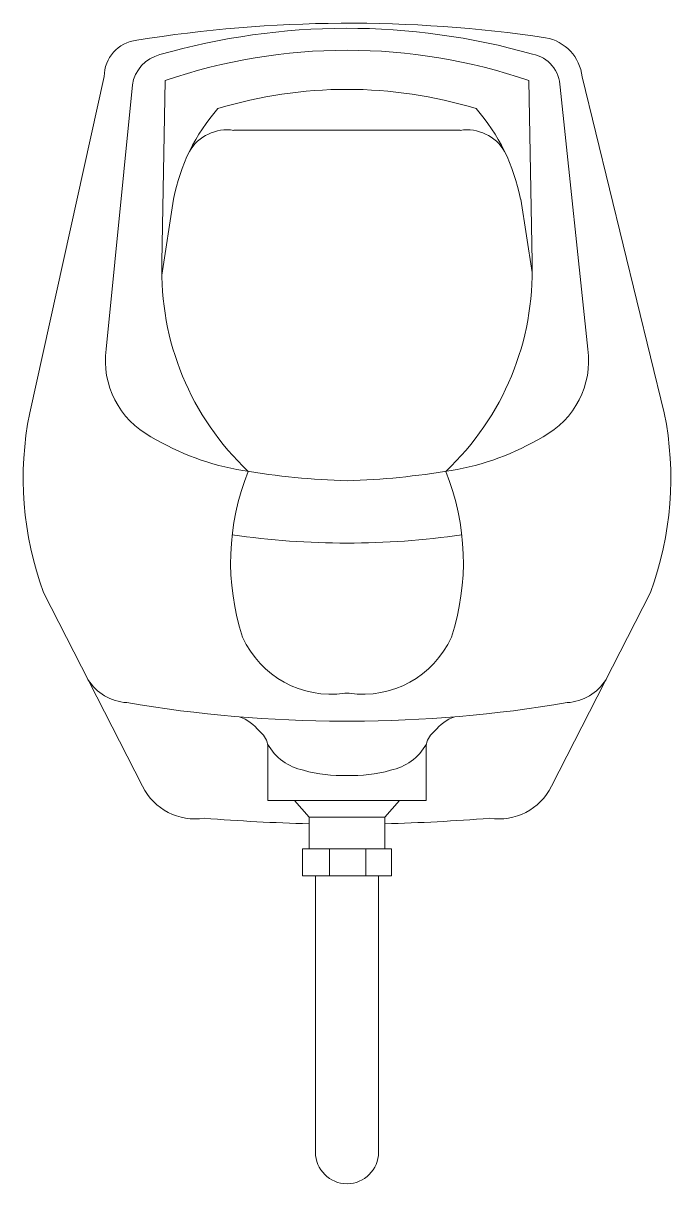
# Model space of a CAD drawing. Header units: millimetres. Extents: x -177 to 177, y -17 to 617.
import ezdxf

# ---------------------------------------------------------------- set-up
doc = ezdxf.new("R2010")
doc.units = ezdxf.units.MM
doc.layers.add('ceco.net 181', color=7, linetype='Continuous', lineweight=5)

msp = doc.modelspace()

# ---------------------------------------------------------------- linework, layer by layer
at = {"layer": 'ceco.net 181'}
for p, q in [((-132.84, 588.13), (-173.6, 404.22)), ((-99.42, 585.96), (-101.22, 486.72)), ((99.42, 585.96), (101.22, 486.72)), ((128.64, 588.07), (173.6, 404.22)), ((-117.42, 583.68), (-131.83, 439.03)), ((116.53, 582.36), (131.83, 439.03)), ((-0.12, 558.74), (-61.91, 558.74)), ((0.12, 558.74), (61.91, 558.74)), ((-94.92, 521.17), (-101.29, 479.57)), ((95.16, 521.17), (101.3, 481.08)), ((-165.98, 305.98), (-111.87, 200.13)), ((165.98, 305.98), (111.87, 200.13)), ((-1.27, 250.95), (1.27, 250.95)), ((-2.17, 235.65), (2.17, 235.65)), ((-43.22, 222.81), (-43.22, 192.26)), ((43.22, 222.81), (43.22, 192.26)), ((-43.22, 192.26), (43.22, 192.26)), ((-28.78, 192.26), (-20.76, 183.24)), ((28.78, 192.26), (20.76, 183.24)), ((-20.76, 183.24), (-20.76, 165.83)), ((-20.76, 183.24), (20.76, 183.24)), ((20.76, 183.24), (20.76, 165.83)), ((-24.33, 165.83), (-24.33, 151.14)), ((-24.33, 165.83), (24.33, 165.83)), ((-9.55, 151.14), (-9.55, 165.83)), ((10.35, 151.14), (10.35, 165.83)), ((24.33, 165.83), (24.33, 151.14)), ((24.33, 151.14), (-24.33, 151.14)), ((-17.24, 151.14), (-17.24, 0)), ((17.24, 151.14), (17.24, 0))]:
    msp.add_line(p, q, dxfattribs=at)
for centre, radius, start, end in [((1.25, -112.89), 730.2, 81.53919, 99.16228), ((0.02, 243.94), 370.6, 74.11376, 106.03512), ((104.46, 585.41), 24.32, 6.2811, 80.01128), ((-112.86, 588.13), 19.97, 96.20828, 180), ((-97.37, 580.42), 20.32, 104.18994, 170.75315), ((0, 295.84), 306.68, 71.08447, 108.91553), ((98.11, 582.27), 18.42, 0.27375, 79.50516), ((0, 338.07), 243.07, 73.1141, 106.8859), ((8.56, 501.05), 105.42, 138.67692, 169.00073), ((-8.56, 501.05), 105.42, 10.99927, 41.32308), ((-65.59, 535.13), 23.89, 81.13815, 149.78815), ((65.59, 535.13), 23.89, 30.21185, 98.86185), ((48.81, 481.63), 150.11, 178.05689, 226.76607), ((-48.81, 481.63), 150.11, 313.23393, 1.94311), ((-84.85, 432.98), 47.37, 172.67001, 241.7911), ((84.85, 432.98), 47.37, 298.2089, 7.32999), ((3.76, 368.56), 180.91, 168.63227, 200.23863), ((-3.76, 368.56), 180.91, 339.76137, 11.36773), ((-33.84, 513.21), 142.35, 238.95991, 260.65341), ((33.84, 513.21), 142.35, 279.34659, 301.04009), ((68.78, 322.68), 132.43, 158.01284, 198.0988), ((12.65, 788.31), 421.36, 260.49041, 268.29751), ((-12.89, 790.06), 423.12, 271.76329, 279.50149), ((-68.78, 322.68), 132.43, 341.9012, 21.98716), ((0, 767.41), 434.35, 261.68631, 278.31369), ((-8.81, 303.42), 53.01, 204.37496, 278.17599), ((8.81, 303.42), 53.01, 261.82401, 335.62504), ((-118.89, 272.62), 26.83, 211.77764, 266.60782), ((118.89, 272.62), 26.83, 273.39218, 328.22236), ((-0.59, 946.28), 710.63, 260.28721, 269.87291), ((0.59, 946.28), 710.63, 270.12709, 279.71279), ((-66.79, 215.33), 24.04, 38.42271, 70.94787), ((66.79, 215.33), 24.04, 109.05213, 141.57729), ((-55.6, 220.39), 12.49, 12.93501, 52.27513), ((55.6, 220.39), 12.49, 127.72487, 167.06499), ((-18.15, 237.2), 28.91, 209.00876, 258.84659), ((18.15, 237.2), 28.91, 281.15341, 330.99124), ((-2.71, 283.24), 77.32, 254.21249, 272.02548), ((2.71, 283.24), 77.32, 267.97452, 285.78751), ((-83.13, 214.27), 32.04, 206.20456, 279.17995), ((83.13, 214.27), 32.04, 260.82005, 333.79544), ((10.25, 1290.39), 1111.26, 265.4445, 268.40125), ((-10.25, 1290.39), 1111.26, 271.59875, 274.5555), ((0, 0), 17.24, 180, 0)]:
    msp.add_arc(centre, radius, start, end, dxfattribs=at)

doc.saveas('drawing.dxf')
